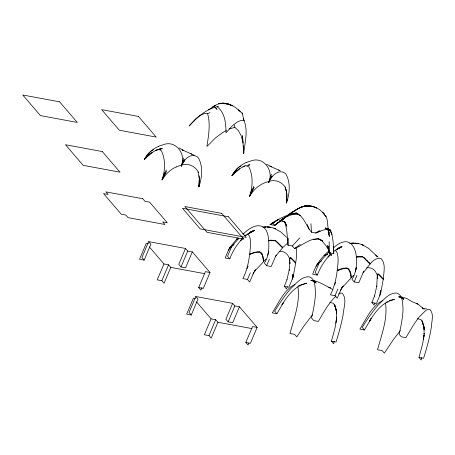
<?xml version="1.0" encoding="UTF-8"?>
<svg xmlns="http://www.w3.org/2000/svg" width="455" height="455" viewBox="0 0 455 455"><rect width="100%" height="100%" fill="white"/><g stroke="black" fill="none" stroke-linecap="round" stroke-linejoin="round"><path stroke-width="0.68" d="M374.482 296.091L376.842 285.905L376.746 286.468L377.297 275.252L378.111 273.58L378.412 274.439L383.218 279.296L380.676 293.447L376.473 303.4L371.872 302.541L374.567 295.864M276.179 254.931L271.22 266.539L266.619 265.686L264.406 263.109C269.326 255.494 269.184 246.57 268.433 237.908C267.927 234.183 266.926 230.213 264.048 227.58C256.762 222.381 248.18 229.263 242.885 234.28M363.738 271.18L358.785 282.794L354.178 281.935L351.965 279.364C361.242 266.215 357.329 227.045 333.782 247.56M286.883 195.104L286.457 203.061C289.664 193.716 290.904 182.546 285.672 173.673C279.017 167.997 270.964 176.199 268.763 182.461C274.2 170.591 263.343 155.707 250.477 161.093A27.34 21.493 -40.6 0 0 246.115 162.628M289.755 263.388L289.187 270.219L289.278 269.656L286.923 279.842M268.609 253.156L268.757 251.183L267.767 255.153M356.168 269.411L356.316 267.432L355.327 271.402M251.569 231.686L252.445 231.294L250.654 232.192L254.106 230.526L248.618 233.449L254.538 230.156L245.859 235.394L244.318 235.525L244.346 235.195M335.955 323.118L336.603 317.124L336.569 317.897L336.399 310.947L336.672 313.677L336.069 309.195L336.461 311.499L334.556 304.998L336.006 309.093M423.52 339.367L424.168 333.378L424.128 334.146L423.958 327.202L424.231 329.932L423.633 325.45L424.02 327.748L422.115 321.247L424.026 327.446L422.786 322.805L421.836 320.877M292.275 279.188L292.832 274.325L293.117 277.192L288.914 287.145L284.312 286.292L287.008 279.609M379.834 295.437L380.391 290.574L380.676 293.447M336.239 321.122L336.507 318.853L335.068 327.765L331.445 341.17L333.651 343.752L334.197 341.398M423.804 337.371L424.066 335.102L422.627 344.02L419.004 357.42L421.211 360.007L421.762 357.653M234.552 125.011L234.86 127.372L238.448 130.636L241.213 135.84L243.135 143.024L242.424 135.721L243.749 153.335C244.858 142.199 248.771 129.209 243.175 118.806M293.117 277.192C294.675 267.392 297.615 257.439 296.148 247.452M253.884 272.079L249.676 282.026L247.469 279.45L242.862 278.596C248.146 268.279 249.664 256.586 250.54 245.154C250.443 241.315 250.75 236.52 247.588 233.762M341.233 288.828L337.24 298.281L335.028 295.704L330.421 294.851C335.705 284.534 337.229 272.835 338.105 261.403C338.002 257.564 338.31 252.775 335.147 250.017M199.665 182.756L198.898 186.812L199.358 178.189L197.97 171.956M287.099 199.688L286.457 203.061L286.872 195.951L286.616 192.05M183.763 157.993L181.204 166.206L183.945 161.667L184.355 159.648L181.204 166.206C186.641 154.342 175.784 139.457 162.918 144.838A27.34 21.516 -40.7 0 0 158.545 146.345M271.504 177.922L271.914 175.897L268.763 182.461L271.328 174.242M158.465 149.422L161.275 150.582C165.813 159.699 165.193 170.528 162.054 179.981L164.42 175.357L166.24 169.92M245.273 165.512L248.834 166.837C253.372 175.954 252.752 186.777 249.613 196.23L251.985 191.606L253.799 186.169M164.801 172.473L162.054 179.981C165.483 174.47 170.13 169.47 176.239 166.968M252.366 188.728L249.613 196.23C253.043 190.719 257.695 185.72 263.798 183.217A27.34 21.47 -40.6 0 1 268.166 181.716C274.644 178.923 281.958 181.67 285.53 187.614M237.851 237.811L229.371 248.043L225.168 257.991L229.775 258.844C232.767 250.836 237.066 244.267 243.015 237.982L240.587 240.632M329.056 250.87C321.622 256.995 315.616 264.975 312.727 274.246L317.334 275.099C320.326 267.085 324.631 260.516 330.58 254.231L328.146 256.882M247.065 268.643L248.129 266.01M334.624 284.898L335.688 282.259M269.383 259.083L266.619 265.686M356.942 275.332L354.178 281.935M247.469 279.45L250.307 272.784M335.028 295.704L337.872 289.039M148.66 241.628L141.932 257.547L144.144 260.118L150.872 244.204L148.66 241.628L185.498 248.464L187.71 251.041L192.317 251.894L210.011 272.5L203.288 288.419L198.681 287.566L205.404 271.646L210.011 272.5M163.959 263.951L157.231 279.87L161.838 280.724L164.05 283.3L170.773 267.386L168.56 264.81L163.959 263.951L149.359 246.951M161.838 280.724L168.56 264.81M185.498 248.464L178.775 264.383L180.988 266.96L185.594 267.813L192.317 251.894M180.988 266.96L187.71 251.041M195.786 296.512L189.064 312.431L191.276 315.008L197.999 299.089L195.786 296.512L232.63 303.354L234.843 305.931L239.449 306.784L257.138 327.39L250.415 343.309L245.814 342.45L252.536 326.536L257.138 327.39M201.969 287.594L200.894 290.142L198.681 287.566M211.086 318.841L204.363 334.761L208.97 335.614L211.183 338.19L217.905 322.271L215.693 319.694L211.086 318.841L196.492 301.841M208.97 335.614L215.693 319.694M232.63 303.354L225.907 319.274L228.12 321.844L232.721 322.703L239.449 306.784M228.12 321.844L234.843 305.931M248.828 343.115L248.02 345.026L245.814 342.45M287.361 286.877L286.519 288.868L284.312 286.292M374.92 303.127L374.084 305.117L371.872 302.541M238.596 238.704L231.771 246.32L227.563 256.273L229.775 258.844M328.976 251.945L319.33 262.575L315.122 272.522L317.334 275.099M164.42 175.357L166.598 171.188M251.985 191.606L254.163 187.437M294.868 284.455C283.806 290.062 278.722 302.865 272.3 312.881L276.907 313.728L283.55 302.359L281.946 304.861C287.992 295.244 295.05 285.603 306.903 283.192L299.873 285.279M382.433 300.704C371.365 306.317 366.281 319.114 359.86 329.13L364.466 329.977L371.109 318.614L369.511 321.116C375.557 311.493 382.61 301.853 394.462 299.441L390.458 300.357M253.043 274.069L255.551 269.747L254.55 271.146M340.602 290.318L343.115 285.996L341.443 288.328L353.541 275.349M339.231 247.929L337.627 248.584L341.671 246.775L336.728 249.38L342.103 246.405L333.265 251.638L333.487 251.291M183.945 161.667C186.288 156.395 194.655 152.806 198.602 158.215C203.22 167.048 202.037 177.7 198.898 186.812L199.307 179.697L199.057 175.795M275.429 256.592L282.561 247.787L287.52 243.22M362.988 272.841C368.129 267.876 372.349 257.234 380.795 258.315C386.25 263.644 383.673 272.539 383.218 279.296L382.974 278.335L382.467 278.574L382.228 277.641L381.751 277.812L381.523 276.902L381.08 277.032L380.841 276.168L380.403 276.316L380.158 275.48L379.743 275.628L379.487 274.82L379.072 275.019L378.805 274.194L378.412 274.439L377.485 274.018L377.28 277.51M312.358 314.94L303.758 326.218L296.808 336.916L294.601 334.328L289.989 333.487C294.049 318.335 300.311 302.581 297.911 286.718M400.315 330.705L393.194 339.817L384.367 353.171L382.16 350.583L377.553 349.736C381.614 334.584 387.876 318.836 385.47 302.973M228.529 250.034L231.476 246.616L229.371 248.043M316.094 266.283L319.035 262.865L316.936 264.292M254.351 271.555L265.982 259.094M279.387 221.102L281.491 220.811L284.483 221.551C287.338 229.053 287.298 237.226 287.714 245.137L292.326 245.984L299.885 237.794M240.445 240.78L242.504 238.556M328.004 257.035L330.478 254.368M149.695 153.813L144.36 159.375C146.698 155.678 149.092 151.35 153.409 149.689M237.26 170.068L231.925 175.63C234.257 171.927 236.651 167.599 240.968 165.938M152.021 152.317L144.36 159.375C147.807 153.875 152.442 148.87 158.55 146.368M239.58 168.566L231.925 175.63C235.366 170.124 240.001 165.119 246.109 162.617M335.909 296.148C328.447 303.309 323.516 312.579 318.352 321.429L313.751 320.565L311.533 318C313.495 309.895 315.065 301.671 315.497 293.327C314.985 287.702 315.776 278.932 309.093 276.754C301.204 276.515 295.881 283.852 290.66 288.72C284.676 295.704 279.506 303.337 274.689 311.157L276.907 313.728M147.835 156.037L153.58 151.578L157.458 149.701L155.371 150.577L158.835 149.291L162.35 148.592L159.495 149.086L160.649 148.859L160.103 148.927M235.394 172.291L241.139 167.832L245.017 165.95L242.93 166.826L244.665 166.109M285.797 216.927L274.638 225.379L270.025 224.537L273.961 222.569M285.99 216.751L281.457 219.856L288.157 215.778L287.037 216.398L292.645 214.447M285.234 217.217L274.638 225.379L272.42 222.813C279.973 218.599 287.696 213.969 296.45 212.946C304.344 216.859 306.056 226.107 311.476 232.215L316.077 233.079C320.513 231.055 325.581 228.194 330.535 230.099C333.384 237.601 333.35 245.774 333.771 253.685L329.164 252.821L327.754 245.541L329.443 253.151L331.376 255.409L330.176 253.025M287.418 215.624C293.259 211.495 299.271 206.945 306.448 205.603C313.444 205.415 320.616 209.027 324.631 214.754L322.51 212.286L324.705 214.277M292.326 245.984L294.533 248.572L300.357 244.375M285.183 217.274L284.147 218.013L285.882 216.779M287.617 215.545L292.821 211.854L288.561 214.862M287.52 215.624L290.893 213.236M333.265 251.638L333.845 251.234L333.214 251.689M231.771 246.32L234.08 244.739M319.33 262.575L321.639 260.994M278.773 219.236L272.693 223.132L278.921 219.168M208.288 109.809C213.179 107.619 218.593 101.26 224.463 103.842L220.806 103.166M327.259 254.368L324.102 255.443L327.611 254.453M244.318 235.525L246.28 234.979L245.649 235.434M212.644 107.027L215.357 105.406L211.922 107.448M319.473 230.634L315.503 232.977L320.183 231.157M338.656 293.953L340.92 293.003L342.137 293.145C347.432 298.889 343.411 308.171 343.093 315.105C341.29 324.216 338.782 333.162 336.046 342.035L331.445 341.17M249.232 233.005L253.122 230.748M336.797 249.26L340.687 246.997M279.501 221.261L284.21 218.616L281.258 220.197M294.533 248.572C302.723 245.609 313.922 234.274 322.675 240.996L318.108 238.596M226.3 130.511L222.785 132.422L215.505 137.899L206.917 146.499C208.526 135.709 210.682 124.374 207.594 113.653L204.363 113.483L200.314 115.263L195.434 119.022L189.229 125.898C197.316 117.384 206.542 108.432 218.61 106.447M279.415 221.204L282.754 219.481L281.611 219.987M270.025 224.537L272.96 223.16M207.594 113.653L209.982 112.647M250.603 232.118L251.672 231.68L250.756 232.01M243.027 233.711L244.011 233.352M389.196 300.846L391.016 300.232L389.315 300.766M229.229 128.924L234.86 127.372M239.796 111.424C234.723 105.839 226.345 101.528 218.719 103.888L219.964 103.672M329.704 230.253L330.535 230.099L326.701 228.808L329.704 230.253L331.974 234.513M313.176 239.683L318.568 238.699L322.402 241.395L325.712 245.313L328.675 250.057M247.054 165.341L249.909 164.846L248.208 165.119M221.21 103.461L223.701 103.04L226.709 103.945L222.216 103.114M279.006 251.592C283.863 250.404 288.356 254.231 289.511 258.793M366.565 267.847C370.307 266.983 374.334 269.03 375.955 272.488M306.858 205.899L309.997 205.688L307.461 205.87M296.671 213.628L290.904 214.055L296.45 212.946L296.671 213.628L300.289 215.642M349.463 243.436C354.075 242.885 358.932 243.158 363.187 245.16L361.355 244.375M262.819 227.119C267.136 226.653 271.658 227.045 275.622 228.905L273.791 228.126M350.378 243.368L353.751 243.175L351.425 243.3M263.866 227.051L266.186 226.92L265.174 226.948M299.248 285.558L300.311 285.512L299.043 285.541L300.374 285.831L299.066 285.649M351.834 243.232L352.733 243.203M292.047 214.555L298.036 214.441M312.05 280.616L310.788 280.604L312.898 280.758L311.709 280.576L315.429 282.163L313.808 281.162L316.174 283.073L315.087 282.066M329.858 302.473L332.975 303.161L335.113 305.419M417.417 318.727L420.539 319.416L421.961 320.599M244.432 120.49L241.195 120.319L237.146 122.099L232.26 125.853L226.061 132.735C225.822 123.646 225.179 112.641 217.166 106.766M426.568 308.843L423.224 308.672L423.923 308.763L422.405 307.944L423.508 308.757M398.352 296.853L400.457 297.013L399.274 296.825L402.993 298.417L401.907 297.746M399.609 296.87L400.747 296.978M313.779 280.803C320.548 282.032 326.286 286.303 332.36 289.266M401.344 297.058L406.531 298.378L412.042 301.637L417.98 304.139L424.145 309.195M313.944 280.82L314.974 280.957M401.509 297.075L402.533 297.212M386.625 301.898L387.933 302.086M310.657 206.047L313.427 206.598L310.782 206.109M226.374 103.791L229.189 104.337L226.51 103.842M148.239 243.715L146.265 243.345L139.543 259.265L144.144 260.118M170.773 267.386L204.886 273.717M195.366 298.599L193.392 298.235L186.669 314.155L191.276 315.008M217.905 322.271L252.019 328.601M419.004 357.42L423.605 358.284C426.716 348.052 429.713 337.741 431.334 327.151C431.528 321.503 434.394 313.813 429.696 309.394L428.479 309.252L425.749 310.481L418.731 317.465L413.203 325.433L405.911 337.678L401.31 336.814L399.092 334.249C401.06 326.15 402.624 317.92 403.056 309.582C402.544 303.951 403.335 295.187 396.652 293.009C388.769 292.764 383.446 300.101 378.219 304.969C372.236 311.954 367.066 319.586 362.254 327.412L364.466 329.977M281.491 220.811L285.069 221.972L286.877 226.243L284.483 221.551M298.946 285.456L299.447 285.649M362.498 244.864L368.573 248.328L377.258 256.489L375.665 255.118M274.939 228.615L281.008 232.078L286.536 237.3M279.563 170.506L269.912 166.115L271.322 166.894L266.636 164.164M192.004 154.251L183.433 150.429L179.077 147.915M194.183 155.286L190.912 153.688M280.246 170.824L278.471 169.942M417.406 303.866L416.274 303.32L417.98 304.139M328.715 287.065L330.415 287.89L329.847 287.611M328.191 229.826L325.188 227.961L325.916 228.393M325.188 227.961L328.92 230.156M240.576 111.953L242.083 112.982L243.908 119.75M378.179 257.092L376.149 255.539M240.718 111.6L238.403 109.826L239.262 110.832M401.839 297.798L403.733 299.327L402.647 298.315M314.297 281.213L315.343 282.629L314.917 281.742M326.195 216.762L324.483 214.766C328.504 218.315 327.128 224.815 328.385 229.604M289.716 261.261L289.738 259.003L290.546 257.331L290.853 258.19L291.245 257.945L291.513 258.77L291.922 258.571L292.184 259.378L292.599 259.225L292.838 260.067L293.276 259.919L293.521 260.778L293.964 260.652L294.192 261.562L294.669 261.386L294.908 262.319L295.414 262.08L295.659 263.041L292.184 259.378L289.926 257.769L289.681 260.152L290.023 263.456M402.823 298.582L402.277 297.746L402.902 298.884L402.476 297.997M198.681 172.616C195.44 165.978 187.562 162.412 180.607 165.438A27.34 21.493 -40.7 0 0 176.233 166.957M422.195 320.883L422.928 322.248M326.986 228.535L329.181 232.835L328.436 230.833M334.277 304.628L335.227 306.556L336.461 311.197M329.886 252.57L331.098 255.084L330.142 252.684M376.234 272.949L376.865 274.524M377.4 278.608L377.269 277.374M289.784 262.216L289.932 263.326M285.274 187.545L286.434 191.578L285.53 188.211M285.058 186.982L286.269 190.617L286.917 194.444M307.364 224.542L309.258 229.65M328.231 247.605L327.987 246.781L329.443 253.151L329.147 241.645M242.083 112.982L242.333 113.995M328.425 231.021L329.34 236.503L328.442 231.009M328.214 229.633L327.992 228.256L328.191 229.553M328.396 230.85L328.897 234.092L328.533 230.861M287.406 238.067L288.294 245.245L288.254 238.283M333.202 246.627L333.771 253.685M310.953 223.746L311.476 232.215M243.3 145.776L243.749 153.335M281.958 246.587L281.941 247.219L282.561 247.787L282.601 247.162L281.941 247.219L274.974 240.354L274.268 240.729L268.695 240.763L268.894 240.217L269.189 240.752L269.417 240.217L269.747 240.689L270.025 240.166L270.401 240.581L270.731 240.109L271.157 240.524L271.544 240.092L273.046 240.593L273.603 240.212L276.771 241.281L277.135 242.208L277.954 242.464L278.21 243.283L279.836 244.358L280.684 245.831L281.309 245.916L281.326 246.576L281.958 246.587M369.523 262.836L369.505 263.468L370.125 264.042L370.165 263.417L369.505 263.468L362.533 256.609L361.833 256.984L356.254 257.018L356.453 256.466L356.748 257.001L356.982 256.472L357.306 256.938L357.584 256.421L357.966 256.836L358.295 256.358L358.716 256.779L359.103 256.347L360.61 256.848L361.168 256.466L364.33 257.53L364.694 258.463L365.513 258.719L365.774 259.532L367.395 260.613L368.243 262.086L368.874 262.165L368.886 262.825L369.523 262.836M262.063 253.833L263.525 261.437L263.809 259.595L263.343 259.458L263.667 258.554L263.195 258.349L263.451 257.445L262.945 257.217L263.126 256.301L262.563 256.057L262.671 255.113L262.029 254.845L259.435 251.49L258.423 252.098L254.112 252.77L249.647 254.453L250.21 253.64L250.671 254.055L251.251 253.27L251.746 253.623L252.36 252.861L252.895 253.162L253.543 252.457L254.112 252.77L254.806 252.115L255.414 252.457L256.176 251.837L256.836 252.229L257.689 251.632L258.423 252.098L261.238 252.4L261.301 253.543L262.063 253.833M349.622 270.082L351.084 277.692L351.374 275.844L350.902 275.713L351.226 274.803L350.76 274.598L351.01 273.694L350.504 273.472L350.686 272.556L350.123 272.312L350.231 271.362L349.588 271.1L347 267.745L345.982 268.348L341.671 269.019L337.206 270.702L337.769 269.889L338.236 270.304L338.816 269.519L339.305 269.872L339.919 269.11L340.454 269.411L341.102 268.706L341.671 269.019L342.365 268.365L342.973 268.712L343.735 268.092L344.395 268.484L345.254 267.881L345.982 268.348L348.803 268.649L348.86 269.798L349.622 270.082M281.69 219.901L274.638 225.379L285.114 217.382L281.69 219.901M295.062 210.472L290.148 213.634C295.693 210.864 301.654 204.306 308.484 206.718L304.913 206.052L301.011 207.258L306.448 205.603L310.867 206.422C305.299 204.585 299.697 207.56 295.062 210.472M238.539 238.46L236.543 239.194L238.869 238.625L238.539 238.46M269.485 227.176L267.295 226.943L270.623 227.307L269.485 227.176M357.05 243.425L354.854 243.192L358.182 243.556L357.05 243.425M59.594 101.829L22.75 94.993L40.444 115.598L77.287 122.435L59.594 101.829M138.496 116.474L101.653 109.638L119.346 130.244L156.19 137.08L138.496 116.474M102.301 151.566L65.457 144.73L83.151 165.336L119.989 172.172L102.301 151.566M142.796 198.727L105.952 191.891L108.165 194.467L103.558 193.614L121.252 214.22L125.859 215.073L128.065 217.649L164.909 224.486L162.697 221.909L167.304 222.762L149.61 202.156L145.003 201.303L142.796 198.727M221.699 213.372L184.855 206.536L206.974 232.295L243.812 239.131L221.699 213.372M228.512 216.802L182.461 208.259L200.155 228.859L246.206 237.408L228.512 216.802M315.992 207.719L312.522 206.348L316.669 208.043L315.992 207.719M231.731 105.514L228.251 104.121L232.42 105.833L231.731 105.514M183.763 150.645L182.353 149.866L183.763 150.645M216.904 109.274L215.147 107.232L216.904 109.274"/></g></svg>
